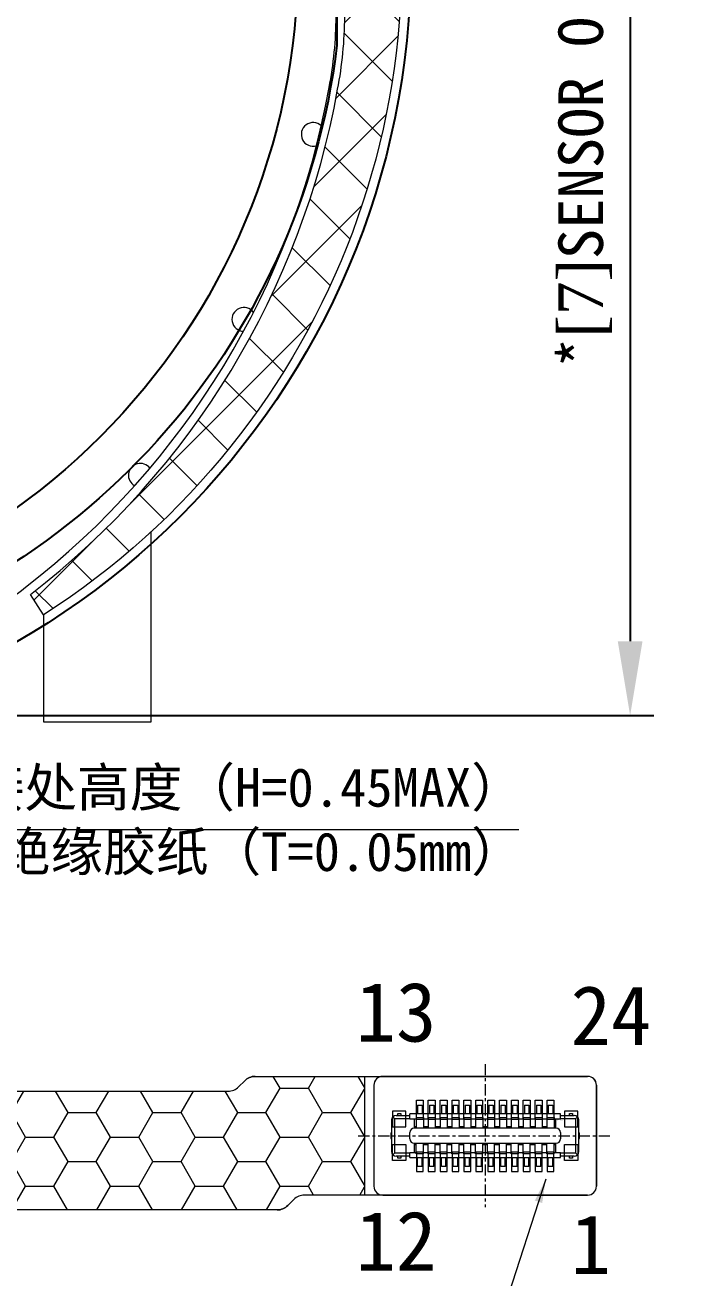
# Model space of a CAD drawing. Header units: millimetres. Extents: x 17 to 351, y 28 to 265.
# Drawn here: x 207.01 to 229.61, y 109.81 to 152.01 of the extents above; entities that cross this region are included whole.
import ezdxf

# ---------------------------------------------------------------- set-up
doc = ezdxf.new("R2010")
doc.units = ezdxf.units.MM
doc.linetypes.add('CENTER', pattern=[0.6, 0.375, -0.075, 0.075, -0.075])
doc.layers.get('Defpoints').update_dxf_attribs({"color": 5, "lineweight": 5})
for name, color, linetype, lineweight in [('BLU', 50, 'Continuous', 5), ('DIM', 3, 'Continuous', 5), ('EMI', 5, 'Continuous', 5), ('FPC', 50, 'Continuous', 5)]:
    doc.layers.add(name, color=color, linetype=linetype, lineweight=lineweight)
doc.layers.add('Lens', color=6, linetype='Continuous')
doc.layers.add('外形切割', color=200, linetype='Continuous')
doc.styles.add('RD', font='ROMAND.shx', dxfattribs={"width": 0.8})
doc.styles.get("Standard").update_dxf_attribs({"font": 'arial.ttf'})
doc.styles.add('宋体', font='SimSun.ttf')
doc.dimstyles.new('01', dxfattribs={"dimtxt": 2.5, "dimasz": 2.5, "dimexe": 0.8, "dimexo": 0.8, "dimgap": 0.5, "dimtad": 1, "dimzin": 1, "dimdsep": 46, "dimtxsty": 'Standard', "dimcen": 0, "dimclrd": 256, "dimclre": 256, "dimclrt": 256, "dimadec": 0, "dimazin": 0, "dimtfac": 1, "dimtmove": 0, "dimatfit": 3, "dimfxl": 1, "dimarcsym": 0})
doc.dimstyles.new('DIM', dxfattribs={"dimtxt": 0.8, "dimasz": 0.8, "dimexe": 0, "dimexo": 0.5, "dimgap": 0.11, "dimtad": 0, "dimzin": 1, "dimdsep": 46, "dimtxsty": 'RD', "dimcen": 0, "dimclrd": 256, "dimclre": 256, "dimclrt": 256, "dimadec": 0, "dimazin": 0, "dimtm": 1e-09, "dimtfac": 1, "dimtofl": 0, "dimtmove": 0, "dimatfit": 3, "dimfxl": 1, "dimlwe": -1, "dimarcsym": 0})

# ---------------------------------------------------------------- blocks, each defined once
blk = doc.blocks.new('R180A3D-005-BLU-V01-C')
at = {"layer": 'DIM', "color": 6}
for centre, radius, start, end in [((840.9775686973411, 248.859086038802), 12.90639597923613, 349.0810623990308, 359.7973691508031), ((826.6885028574293, 251.2801292376515), 27.39734934890986, 307.6339665079211, 349.7699942032203), ((853.1129504831722, 244.8379682271454), 0.4, 46.83701294002154, 285.7606332690912), ((850.7754793325637, 238.6089490951019), 0.4, 35.75786580755772, 268.7480633045968), ((847.290831513196, 233.357097823645), 0.4, 36.38308800033182, 241.573522507486), ((819.8180192416105, 258.359668014702), 37.21584991068109, 305.2482497413666, 309.3555346627485)]:
    blk.add_arc(centre, radius, start, end, dxfattribs=at)
blk = doc.blocks.new('*D28')
at = {"layer": 'Defpoints', "color": 0, "transparency": 16777216}
for p in [(194.9282187279902, 177.9965193903911), (196.3162126272179, 128.7517347054452), (227.3940757173769, 128.7517347054452)]:
    blk.add_point(p, dxfattribs=at)
at = {"layer": 'DIM', "lineweight": -2, "transparency": 16777216}
for p, q in [((195.7282187279902, 177.9965193903911), (228.1940757173769, 177.9965193903911)), ((227.3940757173769, 175.4965193903911), (227.3940757173769, 131.2517347054452)), ((197.1162126272179, 128.7517347054452), (228.1940757173769, 128.7517347054452))]:
    blk.add_line(p, q, dxfattribs=at)
at = {"layer": 'DIM', "transparency": 16777216}
for points in [[(226.9774090507102, 175.4965193903911), (227.8107423840435, 175.4965193903911), (227.3940757173769, 177.9965193903911)], [(226.9774090507102, 131.2517347054452), (227.8107423840435, 131.2517347054452), (227.3940757173769, 128.7517347054452)]]:
    blk.add_solid(points, dxfattribs=at)
at = {"layer": 'DIM', "transparency": 16777216, "insert": (225.8820969681774, 153.0069528594788), "char_height": 2.5, "attachment_point": 5, "rotation": 90}
blk.add_mtext('{\\fSimSun|b0|i0|c134|p2;\\H0.6x;\\C2;*\\fTimes New Roman|b0|i0|c0|p18;\\C1;[7]\\fSimSun|b0|i0|c134|p2;\\C256;SENSOR OD:49.24%%P0.15}', dxfattribs=at)
blk = doc.blocks.new('YXT-BB10-24P-02-A')
at = {"layer": 'FPC', "color": 1, "linetype": 'CENTER', "lineweight": 5}
for p, q in [((1939.944649272308, 182.7319994743146), (1939.944649272308, 177.9113069329994)), ((1935.669950420324, 180.321653203657), (1944.219348124291, 180.321653203657))]:
    blk.add_line(p, q, dxfattribs=at)
at = {"layer": 'FPC', "color": 1, "lineweight": 5}
for p, q in [((1937.629649272308, 180.871653203657), (1937.629649272308, 181.521653203657)), ((1937.629649272308, 181.521653203657), (1937.859649272308, 181.521653203657)), ((1937.859649272308, 181.521653203657), (1937.859649272308, 180.871653203657)), ((1938.029649272308, 180.871653203657), (1938.029649272308, 181.521653203657)), ((1938.029649272308, 181.521653203657), (1938.259649272308, 181.521653203657)), ((1938.259649272308, 181.521653203657), (1938.259649272308, 180.871653203657)), ((1938.429649272308, 180.871653203657), (1938.429649272308, 181.521653203657)), ((1938.429649272308, 181.521653203657), (1938.659649272308, 181.521653203657)), ((1938.659649272308, 181.521653203657), (1938.659649272308, 180.871653203657)), ((1938.829649272308, 180.871653203657), (1938.829649272308, 181.521653203657)), ((1938.829649272308, 181.521653203657), (1939.059649272308, 181.521653203657)), ((1939.059649272308, 181.521653203657), (1939.059649272308, 180.871653203657)), ((1939.229649272308, 180.871653203657), (1939.229649272308, 181.521653203657)), ((1939.229649272308, 181.521653203657), (1939.459649272308, 181.521653203657)), ((1939.459649272308, 181.521653203657), (1939.459649272308, 180.871653203657)), ((1939.629649272308, 180.871653203657), (1939.629649272308, 181.521653203657)), ((1939.629649272308, 181.521653203657), (1939.859649272308, 181.521653203657)), ((1939.859649272308, 181.521653203657), (1939.859649272308, 180.871653203657)), ((1940.029649272308, 180.871653203657), (1940.029649272308, 181.521653203657)), ((1940.029649272308, 181.521653203657), (1940.259649272308, 181.521653203657)), ((1940.259649272308, 181.521653203657), (1940.259649272308, 180.871653203657)), ((1940.429649272308, 180.871653203657), (1940.429649272308, 181.521653203657)), ((1940.429649272308, 181.521653203657), (1940.659649272308, 181.521653203657)), ((1940.659649272308, 181.521653203657), (1940.659649272308, 180.871653203657)), ((1940.829649272308, 180.871653203657), (1940.829649272308, 181.521653203657)), ((1940.829649272308, 181.521653203657), (1941.059649272308, 181.521653203657)), ((1941.059649272308, 181.521653203657), (1941.059649272308, 180.871653203657)), ((1941.229649272308, 180.871653203657), (1941.229649272308, 181.521653203657)), ((1941.229649272308, 181.521653203657), (1941.459649272308, 181.521653203657)), ((1941.459649272308, 181.521653203657), (1941.459649272308, 180.871653203657)), ((1941.629649272308, 180.871653203657), (1941.629649272308, 181.521653203657)), ((1941.629649272308, 181.521653203657), (1941.859649272308, 181.521653203657)), ((1941.859649272308, 181.521653203657), (1941.859649272308, 180.871653203657)), ((1942.029649272308, 180.871653203657), (1942.029649272308, 181.521653203657)), ((1942.029649272308, 181.521653203657), (1942.259649272308, 181.521653203657)), ((1942.259649272308, 181.521653203657), (1942.259649272308, 180.871653203657)), ((1936.824649272308, 181.151653203657), (1936.824649272308, 180.621653203657)), ((1937.274649272308, 181.151653203657), (1936.824649272308, 181.151653203657)), ((1937.274649272308, 180.621653203657), (1937.274649272308, 181.151653203657)), ((1942.614649272308, 181.151653203657), (1942.614649272308, 180.621653203657)), ((1943.064649272308, 181.151653203657), (1942.614649272308, 181.151653203657)), ((1943.064649272308, 180.621653203657), (1943.064649272308, 181.151653203657)), ((1936.824649272308, 180.621653203657), (1937.274649272308, 180.621653203657)), ((1937.859649272308, 180.871653203657), (1937.629649272308, 180.871653203657)), ((1938.259649272308, 180.871653203657), (1938.029649272308, 180.871653203657)), ((1938.659649272308, 180.871653203657), (1938.429649272308, 180.871653203657)), ((1939.059649272308, 180.871653203657), (1938.829649272308, 180.871653203657)), ((1939.459649272308, 180.871653203657), (1939.229649272308, 180.871653203657)), ((1939.859649272308, 180.871653203657), (1939.629649272308, 180.871653203657)), ((1940.259649272308, 180.871653203657), (1940.029649272308, 180.871653203657)), ((1940.659649272308, 180.871653203657), (1940.429649272308, 180.871653203657)), ((1941.059649272308, 180.871653203657), (1940.829649272308, 180.871653203657)), ((1941.459649272308, 180.871653203657), (1941.229649272308, 180.871653203657)), ((1941.859649272308, 180.871653203657), (1941.629649272308, 180.871653203657)), ((1942.259649272308, 180.871653203657), (1942.029649272308, 180.871653203657)), ((1942.614649272308, 180.621653203657), (1943.064649272308, 180.621653203657)), ((1936.824649272308, 179.491653203657), (1936.824649272308, 180.021653203657)), ((1936.824649272308, 180.021653203657), (1937.274649272308, 180.021653203657)), ((1937.274649272308, 180.021653203657), (1937.274649272308, 179.491653203657)), ((1942.614649272308, 179.491653203657), (1942.614649272308, 180.021653203657)), ((1942.614649272308, 180.021653203657), (1943.064649272308, 180.021653203657)), ((1943.064649272308, 180.021653203657), (1943.064649272308, 179.491653203657)), ((1937.274649272308, 179.491653203657), (1936.824649272308, 179.491653203657)), ((1937.859649272308, 179.771653203657), (1937.629649272308, 179.771653203657)), ((1937.629649272308, 179.771653203657), (1937.629649272308, 179.121653203657)), ((1937.859649272308, 179.121653203657), (1937.859649272308, 179.771653203657)), ((1938.259649272308, 179.771653203657), (1938.029649272308, 179.771653203657)), ((1938.029649272308, 179.771653203657), (1938.029649272308, 179.121653203657)), ((1938.259649272308, 179.121653203657), (1938.259649272308, 179.771653203657)), ((1938.659649272308, 179.771653203657), (1938.429649272308, 179.771653203657)), ((1938.429649272308, 179.771653203657), (1938.429649272308, 179.121653203657)), ((1938.659649272308, 179.121653203657), (1938.659649272308, 179.771653203657)), ((1939.059649272308, 179.771653203657), (1938.829649272308, 179.771653203657)), ((1938.829649272308, 179.771653203657), (1938.829649272308, 179.121653203657)), ((1939.059649272308, 179.121653203657), (1939.059649272308, 179.771653203657)), ((1939.459649272308, 179.771653203657), (1939.229649272308, 179.771653203657)), ((1939.229649272308, 179.771653203657), (1939.229649272308, 179.121653203657)), ((1939.459649272308, 179.121653203657), (1939.459649272308, 179.771653203657)), ((1939.859649272308, 179.771653203657), (1939.629649272308, 179.771653203657)), ((1939.629649272308, 179.771653203657), (1939.629649272308, 179.121653203657)), ((1939.859649272308, 179.121653203657), (1939.859649272308, 179.771653203657)), ((1940.259649272308, 179.771653203657), (1940.029649272308, 179.771653203657)), ((1940.029649272308, 179.771653203657), (1940.029649272308, 179.121653203657)), ((1940.259649272308, 179.121653203657), (1940.259649272308, 179.771653203657)), ((1940.659649272308, 179.771653203657), (1940.429649272308, 179.771653203657)), ((1940.429649272308, 179.771653203657), (1940.429649272308, 179.121653203657)), ((1940.659649272308, 179.121653203657), (1940.659649272308, 179.771653203657)), ((1941.059649272308, 179.771653203657), (1940.829649272308, 179.771653203657)), ((1940.829649272308, 179.771653203657), (1940.829649272308, 179.121653203657)), ((1941.059649272308, 179.121653203657), (1941.059649272308, 179.771653203657)), ((1941.459649272308, 179.771653203657), (1941.229649272308, 179.771653203657)), ((1941.229649272308, 179.771653203657), (1941.229649272308, 179.121653203657)), ((1941.459649272308, 179.121653203657), (1941.459649272308, 179.771653203657)), ((1941.859649272308, 179.771653203657), (1941.629649272308, 179.771653203657)), ((1941.629649272308, 179.771653203657), (1941.629649272308, 179.121653203657)), ((1941.859649272308, 179.121653203657), (1941.859649272308, 179.771653203657)), ((1942.259649272308, 179.771653203657), (1942.029649272308, 179.771653203657)), ((1942.029649272308, 179.771653203657), (1942.029649272308, 179.121653203657)), ((1942.259649272308, 179.121653203657), (1942.259649272308, 179.771653203657)), ((1943.064649272308, 179.491653203657), (1942.614649272308, 179.491653203657)), ((1937.629649272308, 179.121653203657), (1937.859649272308, 179.121653203657)), ((1938.029649272308, 179.121653203657), (1938.259649272308, 179.121653203657)), ((1938.429649272308, 179.121653203657), (1938.659649272308, 179.121653203657)), ((1938.829649272308, 179.121653203657), (1939.059649272308, 179.121653203657)), ((1939.229649272308, 179.121653203657), (1939.459649272308, 179.121653203657)), ((1939.629649272308, 179.121653203657), (1939.859649272308, 179.121653203657)), ((1940.029649272308, 179.121653203657), (1940.259649272308, 179.121653203657)), ((1940.429649272308, 179.121653203657), (1940.659649272308, 179.121653203657)), ((1940.829649272308, 179.121653203657), (1941.059649272308, 179.121653203657)), ((1941.229649272308, 179.121653203657), (1941.459649272308, 179.121653203657)), ((1941.629649272308, 179.121653203657), (1941.859649272308, 179.121653203657)), ((1942.029649272308, 179.121653203657), (1942.259649272308, 179.121653203657))]:
    blk.add_line(p, q, dxfattribs=at)
at = {"layer": 'FPC', "lineweight": 5}
for p, q in [((1936.999649269282, 181.0066532043607), (1936.999649269282, 181.0716532044274)), ((1936.999649269282, 181.0716532044274), (1937.099649269385, 181.0716532044274)), ((1937.099649269385, 181.0716532044274), (1937.099649269385, 181.0066532043607)), ((1937.409649269703, 180.8866532042374), (1937.409649269703, 181.056653204412)), ((1942.479649274912, 181.056653204412), (1937.409649269703, 181.056653204412)), ((1937.66964926997, 181.3566532047202), (1937.66964926997, 181.056653204412)), ((1937.66964926997, 181.3566532047202), (1937.819649270124, 181.3566532047202)), ((1937.819649270124, 181.3566532047202), (1937.819649270124, 181.056653204412)), ((1938.069649270382, 181.3566532047202), (1938.069649270382, 181.056653204412)), ((1938.069649270382, 181.3566532047202), (1938.219649270535, 181.3566532047202)), ((1938.219649270535, 181.3566532047202), (1938.219649270535, 181.056653204412)), ((1938.469649270792, 181.3566532047202), (1938.469649270792, 181.056653204412)), ((1938.469649270792, 181.3566532047202), (1938.619649270946, 181.3566532047202)), ((1938.619649270946, 181.3566532047202), (1938.619649270946, 181.056653204412)), ((1938.869649271204, 181.3566532047202), (1938.869649271204, 181.056653204412)), ((1938.869649271204, 181.3566532047202), (1939.019649271357, 181.3566532047202)), ((1939.019649271357, 181.3566532047202), (1939.019649271357, 181.056653204412)), ((1939.269649271614, 181.3566532047202), (1939.269649271614, 181.056653204412)), ((1939.269649271614, 181.3566532047202), (1939.419649271769, 181.3566532047202)), ((1939.419649271769, 181.3566532047202), (1939.419649271769, 181.056653204412)), ((1939.669649272025, 181.3566532047202), (1939.669649272025, 181.056653204412)), ((1939.669649272025, 181.3566532047202), (1939.81964927218, 181.3566532047202)), ((1939.81964927218, 181.3566532047202), (1939.81964927218, 181.056653204412)), ((1940.069649272436, 181.3566532047202), (1940.069649272436, 181.056653204412)), ((1940.069649272436, 181.3566532047202), (1940.21964927259, 181.3566532047202)), ((1940.21964927259, 181.3566532047202), (1940.21964927259, 181.056653204412)), ((1940.469649272847, 181.3566532047202), (1940.469649272847, 181.056653204412)), ((1940.469649272847, 181.3566532047202), (1940.619649273001, 181.3566532047202)), ((1940.619649273001, 181.3566532047202), (1940.619649273001, 181.056653204412)), ((1940.869649273258, 181.3566532047202), (1940.869649273258, 181.056653204412)), ((1940.869649273258, 181.3566532047202), (1941.019649273412, 181.3566532047202)), ((1941.019649273412, 181.3566532047202), (1941.019649273412, 181.056653204412)), ((1941.269649273669, 181.3566532047202), (1941.269649273669, 181.056653204412)), ((1941.269649273669, 181.3566532047202), (1941.419649273823, 181.3566532047202)), ((1941.419649273823, 181.3566532047202), (1941.419649273823, 181.056653204412)), ((1941.66964927408, 181.3566532047202), (1941.819649274234, 181.3566532047202)), ((1941.66964927408, 181.3566532047202), (1941.66964927408, 181.056653204412)), ((1941.819649274234, 181.3566532047202), (1941.819649274234, 181.056653204412)), ((1942.069649274491, 181.3566532047202), (1942.219649274645, 181.3566532047202)), ((1942.069649274491, 181.3566532047202), (1942.069649274491, 181.056653204412)), ((1942.219649274645, 181.3566532047202), (1942.219649274645, 181.056653204412)), ((1942.479649274912, 180.8866532042374), (1942.479649274912, 181.056653204412)), ((1942.78964927523, 181.0716532044274), (1942.889649275333, 181.0716532044274)), ((1942.78964927523, 181.0066532043607), (1942.78964927523, 181.0716532044274)), ((1942.889649275333, 181.0716532044274), (1942.889649275333, 181.0066532043607)), ((1936.794649269072, 180.8566532042066), (1936.794649269072, 179.7866532031074)), ((1936.838583251937, 180.9627192214955), (1936.894649269175, 180.906653204258)), ((1936.894649269175, 180.906653204258), (1936.894649269175, 179.7366532030561)), ((1936.894649269175, 180.906653204258), (1937.409649269703, 180.906653204258)), ((1936.944649269226, 181.0066532043607), (1937.409649269703, 181.0066532043607)), ((1937.409649269703, 180.8866532042374), (1937.624649269924, 180.8866532042374)), ((1937.559649269858, 180.5766532039189), (1937.559649269858, 180.8866532042374)), ((1937.624649269924, 180.6266532039703), (1937.559649269858, 180.6266532039703)), ((1937.624649269924, 180.9366532042887), (1937.624649269924, 180.5766532039189)), ((1937.624649269924, 180.9366532042887), (1937.864649270171, 180.9366532042887)), ((1937.864649270171, 180.9366532042887), (1937.864649270171, 180.5766532039189)), ((1937.864649270171, 180.8866532042374), (1938.024649270335, 180.8866532042374)), ((1938.024649270335, 180.6266532039703), (1937.864649270171, 180.6266532039703)), ((1938.024649270335, 180.9366532042887), (1938.024649270335, 180.5766532039189)), ((1938.024649270335, 180.9366532042887), (1938.264649270581, 180.9366532042887)), ((1938.264649270581, 180.9366532042887), (1938.264649270581, 180.5766532039189)), ((1938.264649270581, 180.8866532042374), (1938.424649270746, 180.8866532042374)), ((1938.424649270746, 180.6266532039703), (1938.264649270581, 180.6266532039703)), ((1938.424649270746, 180.9366532042887), (1938.424649270746, 180.5766532039189)), ((1938.424649270746, 180.9366532042887), (1938.664649270993, 180.9366532042887)), ((1938.664649270993, 180.9366532042887), (1938.664649270993, 180.5766532039189)), ((1938.664649270993, 180.8866532042374), (1938.824649271157, 180.8866532042374)), ((1938.824649271157, 180.6266532039703), (1938.664649270993, 180.6266532039703)), ((1938.824649271157, 180.9366532042887), (1938.824649271157, 180.5766532039189)), ((1938.824649271157, 180.9366532042887), (1939.064649271403, 180.9366532042887)), ((1939.064649271403, 180.9366532042887), (1939.064649271403, 180.5766532039189)), ((1939.064649271403, 180.8866532042374), (1939.224649271568, 180.8866532042374)), ((1939.224649271568, 180.6266532039703), (1939.064649271403, 180.6266532039703)), ((1939.224649271568, 180.9366532042887), (1939.224649271568, 180.5766532039189)), ((1939.224649271568, 180.9366532042887), (1939.464649271815, 180.9366532042887)), ((1939.464649271815, 180.9366532042887), (1939.464649271815, 180.5766532039189)), ((1939.464649271815, 180.8866532042374), (1939.624649271979, 180.8866532042374)), ((1939.624649271979, 180.6266532039703), (1939.464649271815, 180.6266532039703)), ((1939.624649271979, 180.9366532042887), (1939.624649271979, 180.5766532039189)), ((1939.624649271979, 180.9366532042887), (1939.864649272226, 180.9366532042887)), ((1939.864649272226, 180.9366532042887), (1939.864649272226, 180.5766532039189)), ((1939.864649272226, 180.8866532042374), (1940.02464927239, 180.8866532042374)), ((1940.02464927239, 180.6266532039703), (1939.864649272226, 180.6266532039703)), ((1940.02464927239, 180.9366532042887), (1940.02464927239, 180.5766532039189)), ((1940.02464927239, 180.9366532042887), (1940.264649272637, 180.9366532042887)), ((1940.264649272637, 180.9366532042887), (1940.264649272637, 180.5766532039189)), ((1940.264649272637, 180.8866532042374), (1940.424649272801, 180.8866532042374)), ((1940.424649272801, 180.6266532039703), (1940.264649272637, 180.6266532039703)), ((1940.424649272801, 180.9366532042887), (1940.424649272801, 180.5766532039189)), ((1940.424649272801, 180.9366532042887), (1940.664649273048, 180.9366532042887)), ((1940.664649273048, 180.9366532042887), (1940.664649273048, 180.5766532039189)), ((1940.664649273048, 180.8866532042374), (1940.824649273212, 180.8866532042374)), ((1940.824649273212, 180.6266532039703), (1940.664649273048, 180.6266532039703)), ((1940.824649273212, 180.9366532042887), (1940.824649273212, 180.5766532039189)), ((1940.824649273212, 180.9366532042887), (1941.064649273458, 180.9366532042887)), ((1941.064649273458, 180.9366532042887), (1941.064649273458, 180.5766532039189)), ((1941.064649273458, 180.8866532042374), (1941.224649273623, 180.8866532042374)), ((1941.224649273623, 180.6266532039703), (1941.064649273458, 180.6266532039703)), ((1941.224649273623, 180.9366532042887), (1941.464649273869, 180.9366532042887)), ((1941.224649273623, 180.9366532042887), (1941.224649273623, 180.5766532039189)), ((1941.464649273869, 180.9366532042887), (1941.464649273869, 180.5766532039189)), ((1941.464649273869, 180.8866532042374), (1941.624649274033, 180.8866532042374)), ((1941.624649274033, 180.6266532039703), (1941.464649273869, 180.6266532039703)), ((1941.624649274033, 180.9366532042887), (1941.86464927428, 180.9366532042887)), ((1941.624649274033, 180.9366532042887), (1941.624649274033, 180.5766532039189)), ((1941.86464927428, 180.9366532042887), (1941.86464927428, 180.5766532039189)), ((1941.86464927428, 180.8866532042374), (1942.024649274444, 180.8866532042374)), ((1942.024649274444, 180.6266532039703), (1941.86464927428, 180.6266532039703)), ((1942.024649274444, 180.9366532042887), (1942.264649274691, 180.9366532042887)), ((1942.024649274444, 180.9366532042887), (1942.024649274444, 180.5766532039189)), ((1942.264649274691, 180.9366532042887), (1942.264649274691, 180.5766532039189)), ((1942.264649274691, 180.8866532042374), (1942.479649274912, 180.8866532042374)), ((1942.329649274758, 180.6266532039703), (1942.264649274691, 180.6266532039703)), ((1942.329649274758, 180.5766532039189), (1942.329649274758, 180.8866532042374)), ((1942.479649274912, 181.0066532043607), (1942.94464927539, 181.0066532043607)), ((1942.479649274912, 180.906653204258), (1942.994649275441, 180.906653204258)), ((1942.994649275441, 180.906653204258), (1943.050715292674, 180.9627192214955)), ((1942.994649275441, 179.7366532030561), (1942.994649275441, 180.906653204258)), ((1943.094649275544, 179.7866532031074), (1943.094649275544, 180.8566532042066)), ((1937.409649269703, 180.2166532035491), (1937.409649269703, 180.4266532037648)), ((1942.329649274758, 180.5766532039189), (1937.559649269858, 180.5766532039189)), ((1942.479649274912, 180.4266532037648), (1942.479649274912, 180.2166532035491)), ((1937.559649269858, 179.7566532030766), (1937.559649269858, 180.066653203395)), ((1937.559649269858, 180.066653203395), (1942.264649274691, 180.066653203395)), ((1937.624649269924, 180.0166532033437), (1937.559649269858, 180.0166532033437)), ((1937.624649269924, 179.7066532030252), (1937.624649269924, 180.066653203395)), ((1937.864649270171, 179.7066532030252), (1937.864649270171, 180.066653203395)), ((1938.024649270335, 180.0166532033437), (1937.864649270171, 180.0166532033437)), ((1938.024649270335, 179.7066532030252), (1938.024649270335, 180.066653203395)), ((1938.264649270581, 179.7066532030252), (1938.264649270581, 180.066653203395)), ((1938.424649270746, 180.0166532033437), (1938.264649270581, 180.0166532033437)), ((1938.424649270746, 179.7066532030252), (1938.424649270746, 180.066653203395)), ((1938.664649270993, 179.7066532030252), (1938.664649270993, 180.066653203395)), ((1938.824649271157, 180.0166532033437), (1938.664649270993, 180.0166532033437)), ((1938.824649271157, 179.7066532030252), (1938.824649271157, 180.066653203395)), ((1939.064649271403, 179.7066532030252), (1939.064649271403, 180.066653203395)), ((1939.224649271568, 180.0166532033437), (1939.064649271403, 180.0166532033437)), ((1939.224649271568, 179.7066532030252), (1939.224649271568, 180.066653203395)), ((1939.464649271815, 179.7066532030252), (1939.464649271815, 180.066653203395)), ((1939.624649271979, 180.0166532033437), (1939.464649271815, 180.0166532033437)), ((1939.624649271979, 179.7066532030252), (1939.624649271979, 180.066653203395)), ((1939.864649272226, 179.7066532030252), (1939.864649272226, 180.066653203395)), ((1940.02464927239, 180.0166532033437), (1939.864649272226, 180.0166532033437)), ((1940.02464927239, 179.7066532030252), (1940.02464927239, 180.066653203395)), ((1940.264649272637, 179.7066532030252), (1940.264649272637, 180.066653203395)), ((1940.424649272801, 180.0166532033437), (1940.264649272637, 180.0166532033437)), ((1940.424649272801, 179.7066532030252), (1940.424649272801, 180.066653203395)), ((1940.664649273048, 179.7066532030252), (1940.664649273048, 180.066653203395)), ((1940.824649273212, 180.0166532033437), (1940.664649273048, 180.0166532033437)), ((1940.824649273212, 179.7066532030252), (1940.824649273212, 180.066653203395)), ((1941.064649273458, 179.7066532030252), (1941.064649273458, 180.066653203395)), ((1941.224649273623, 180.0166532033437), (1941.064649273458, 180.0166532033437)), ((1941.224649273623, 179.7066532030252), (1941.224649273623, 180.066653203395)), ((1941.464649273869, 179.7066532030252), (1941.464649273869, 180.066653203395)), ((1941.624649274033, 180.0166532033437), (1941.464649273869, 180.0166532033437)), ((1941.624649274033, 179.7066532030252), (1941.624649274033, 180.066653203395)), ((1941.86464927428, 179.7066532030252), (1941.86464927428, 180.066653203395)), ((1942.024649274444, 180.0166532033437), (1941.86464927428, 180.0166532033437)), ((1942.024649274444, 179.7066532030252), (1942.024649274444, 180.066653203395)), ((1942.264649274691, 180.066653203395), (1942.329649274758, 180.066653203395)), ((1942.264649274691, 179.7066532030252), (1942.264649274691, 180.066653203395)), ((1942.329649274758, 180.0166532033437), (1942.264649274691, 180.0166532033437)), ((1942.329649274758, 179.7566532030766), (1942.329649274758, 180.066653203395)), ((1936.894649269175, 179.7366532030561), (1936.838583251937, 179.6805871858235)), ((1937.409649269703, 179.7366532030561), (1936.894649269175, 179.7366532030561)), ((1937.409649269703, 179.6366532029533), (1936.944649269226, 179.6366532029533)), ((1936.999649269282, 179.5716532028866), (1936.999649269282, 179.6366532029533)), ((1937.099649269385, 179.5716532028866), (1936.999649269282, 179.5716532028866)), ((1937.099649269385, 179.6366532029533), (1937.099649269385, 179.5716532028866)), ((1937.409649269703, 179.586653202902), (1937.409649269703, 179.7566532030766)), ((1937.409649269703, 179.7566532030766), (1937.624649269924, 179.7566532030766)), ((1937.409649269703, 179.586653202902), (1942.479649274912, 179.586653202902)), ((1937.864649270171, 179.7066532030252), (1937.624649269924, 179.7066532030252)), ((1937.66964926997, 179.2866532025938), (1937.66964926997, 179.586653202902)), ((1937.819649270124, 179.2866532025938), (1937.819649270124, 179.586653202902)), ((1937.864649270171, 179.7566532030766), (1938.024649270335, 179.7566532030766)), ((1938.264649270581, 179.7066532030252), (1938.024649270335, 179.7066532030252)), ((1938.069649270382, 179.2866532025938), (1938.069649270382, 179.586653202902)), ((1938.219649270535, 179.2866532025938), (1938.219649270535, 179.586653202902)), ((1938.264649270581, 179.7566532030766), (1938.424649270746, 179.7566532030766)), ((1938.664649270993, 179.7066532030252), (1938.424649270746, 179.7066532030252)), ((1938.469649270792, 179.2866532025938), (1938.469649270792, 179.586653202902)), ((1938.619649270946, 179.2866532025938), (1938.619649270946, 179.586653202902)), ((1938.664649270993, 179.7566532030766), (1938.824649271157, 179.7566532030766)), ((1939.064649271403, 179.7066532030252), (1938.824649271157, 179.7066532030252)), ((1938.869649271204, 179.2866532025938), (1938.869649271204, 179.586653202902)), ((1939.019649271357, 179.2866532025938), (1939.019649271357, 179.586653202902)), ((1939.064649271403, 179.7566532030766), (1939.224649271568, 179.7566532030766)), ((1939.464649271815, 179.7066532030252), (1939.224649271568, 179.7066532030252)), ((1939.269649271614, 179.2866532025938), (1939.269649271614, 179.586653202902)), ((1939.419649271769, 179.2866532025938), (1939.419649271769, 179.586653202902)), ((1939.464649271815, 179.7566532030766), (1939.624649271979, 179.7566532030766)), ((1939.864649272226, 179.7066532030252), (1939.624649271979, 179.7066532030252)), ((1939.669649272025, 179.2866532025938), (1939.669649272025, 179.586653202902)), ((1939.81964927218, 179.2866532025938), (1939.81964927218, 179.586653202902)), ((1939.864649272226, 179.7566532030766), (1940.02464927239, 179.7566532030766)), ((1940.264649272637, 179.7066532030252), (1940.02464927239, 179.7066532030252)), ((1940.069649272436, 179.2866532025938), (1940.069649272436, 179.586653202902)), ((1940.21964927259, 179.2866532025938), (1940.21964927259, 179.586653202902)), ((1940.264649272637, 179.7566532030766), (1940.424649272801, 179.7566532030766)), ((1940.664649273048, 179.7066532030252), (1940.424649272801, 179.7066532030252)), ((1940.469649272847, 179.2866532025938), (1940.469649272847, 179.586653202902)), ((1940.619649273001, 179.2866532025938), (1940.619649273001, 179.586653202902)), ((1940.664649273048, 179.7566532030766), (1940.824649273212, 179.7566532030766)), ((1941.064649273458, 179.7066532030252), (1940.824649273212, 179.7066532030252)), ((1940.869649273258, 179.2866532025938), (1940.869649273258, 179.586653202902)), ((1941.019649273412, 179.2866532025938), (1941.019649273412, 179.586653202902)), ((1941.064649273458, 179.7566532030766), (1941.224649273623, 179.7566532030766)), ((1941.464649273869, 179.7066532030252), (1941.224649273623, 179.7066532030252)), ((1941.269649273669, 179.2866532025938), (1941.269649273669, 179.586653202902)), ((1941.419649273823, 179.2866532025938), (1941.419649273823, 179.586653202902)), ((1941.464649273869, 179.7566532030766), (1941.624649274033, 179.7566532030766)), ((1941.86464927428, 179.7066532030252), (1941.624649274033, 179.7066532030252)), ((1941.66964927408, 179.2866532025938), (1941.66964927408, 179.586653202902)), ((1941.819649274234, 179.2866532025938), (1941.819649274234, 179.586653202902)), ((1941.86464927428, 179.7566532030766), (1942.024649274444, 179.7566532030766)), ((1942.264649274691, 179.7066532030252), (1942.024649274444, 179.7066532030252)), ((1942.069649274491, 179.2866532025938), (1942.069649274491, 179.586653202902)), ((1942.219649274645, 179.2866532025938), (1942.219649274645, 179.586653202902)), ((1942.264649274691, 179.7566532030766), (1942.479649274912, 179.7566532030766)), ((1942.479649274912, 179.586653202902), (1942.479649274912, 179.7566532030766)), ((1942.994649275441, 179.7366532030561), (1942.479649274912, 179.7366532030561)), ((1942.94464927539, 179.6366532029533), (1942.479649274912, 179.6366532029533)), ((1942.78964927523, 179.5716532028866), (1942.78964927523, 179.6366532029533)), ((1942.889649275333, 179.5716532028866), (1942.78964927523, 179.5716532028866)), ((1942.889649275333, 179.6366532029533), (1942.889649275333, 179.5716532028866)), ((1942.994649275441, 179.7366532030561), (1943.050715292674, 179.6805871858235)), ((1937.819649270124, 179.2866532025938), (1937.66964926997, 179.2866532025938)), ((1938.219649270535, 179.2866532025938), (1938.069649270382, 179.2866532025938)), ((1938.619649270946, 179.2866532025938), (1938.469649270792, 179.2866532025938)), ((1939.019649271357, 179.2866532025938), (1938.869649271204, 179.2866532025938)), ((1939.419649271769, 179.2866532025938), (1939.269649271614, 179.2866532025938)), ((1939.81964927218, 179.2866532025938), (1939.669649272025, 179.2866532025938)), ((1940.21964927259, 179.2866532025938), (1940.069649272436, 179.2866532025938)), ((1940.619649273001, 179.2866532025938), (1940.469649272847, 179.2866532025938)), ((1941.019649273412, 179.2866532025938), (1940.869649273258, 179.2866532025938)), ((1941.419649273823, 179.2866532025938), (1941.269649273669, 179.2866532025938)), ((1941.819649274234, 179.2866532025938), (1941.66964927408, 179.2866532025938)), ((1942.219649274645, 179.2866532025938), (1942.069649274491, 179.2866532025938))]:
    blk.add_line(p, q, dxfattribs=at)
for centre, radius, start, end in [((1936.944649269226, 180.8566532042066), 0.1500000001540913, 90, 180), ((1942.94464927539, 180.8566532042066), 0.1500000001540913, 0, 90), ((1937.064649269349, 180.321653203657), 0.3000000003081826, 154.158067236808, 205.8419327631917), ((1937.559649269858, 180.4266532037648), 0.1500000001540913, 90, 180), ((1937.559649269858, 180.2166532035491), 0.1500000001540913, 180, 270), ((1942.329649274758, 180.4266532037648), 0.1500000001540913, 0, 90), ((1942.329649274758, 180.2166532035491), 0.1500000001540913, 270, 0), ((1942.824649275266, 180.321653203657), 0.3000000003081826, 334.1580672368059, 25.84193276320695), ((1936.944649269226, 179.7866532031074), 0.1500000001540913, 180, 270), ((1942.94464927539, 179.7866532031074), 0.1500000001540913, 270, 0)]:
    blk.add_arc(centre, radius, start, end, dxfattribs=at)
at = {"layer": 'FPC', "lineweight": 5, "insert": (1942.347459048424, 180.8623136264691), "char_height": 0.02, "width": 0.2360922324555759, "attachment_point": 1, "style": 'RD'}
blk.add_mtext('{\\fSTXinwei|b0|i0|c134|p2;\\C1;REX YXT-BB10-24P-02}', dxfattribs=at)

msp = doc.modelspace()

# ---------------------------------------------------------------- hatches: boundary and pattern name
at = {"lineweight": 5}
h = msp.add_hatch(dxfattribs=at)
h.set_pattern_fill('ANSI37', color=3, scale=0.5, style=0)
h.set_pattern_definition([(45, (-1703.057040725179, -84.95144956261865), (-1.122532015133644, 1.122532015133644), []), (135, (-1703.057040725179, -84.95144956261865), (-1.122532015133644, -1.122532015133644), [])])
edge = h.paths.add_edge_path()
edge.add_line((179.7964947040571, 132.8313229360416), (179.3567651110368, 132.1454354416328))
edge.add_arc((193.4973420088315, 154.201819664745), 26.20000000000002, -57.335646197244216, 237.3356461972454, ccw=False)
edge.add_line((207.6379189066267, 132.1454354416331), (207.1981893136069, 132.8313229360416))
edge.add_arc((190.2857793299065, 154.7656236884884), 27.6973493489099, 307.6339665079205, 349.7662743925746)
edge.add_arc((204.5748451698314, 152.3445804897281), 13.20639597922275, 349.0889092354851, 359.7964316186287)
edge.add_line((217.781157794517, 152.2976590756211), (217.7884622233616, 153.7676495100154))
edge.add_arc((193.4973420088318, 154.2018196647472), 24.29500000000004, 358.9760262713767, 541.0239737287048)
edge.add_line((169.2062217943023, 153.7676495099808), (169.2135262231466, 152.2976590756338))
edge.add_arc((182.4198388478399, 152.3445804896344), 13.2063959792301, 180.2035683809093, 190.9110907661397)
edge.add_arc((196.708904687755, 154.7656236885067), 27.6973493489231, 190.233725608432, 232.3566996365729)
edge.add_arc((203.5793883042356, 161.8451624649169), 37.51584991059522, 230.6513442739066, 230.6582562913368)
at = {"layer": 'EMI', "lineweight": 5}
h = msp.add_hatch(dxfattribs=at)
h.set_pattern_fill('HONEY', color=256, scale=0.3)
h.set_pattern_definition([(0, (-1233.148231393543, -88.37437100915031), (1.42875, 0.8248889999999999), [0.9524999999999999, -1.905]), (120, (-1233.148231393543, -88.37437100915031), (-1.428749829302342, 0.8248892956570172), [0.9524999999999995, -1.904999999999999]), (59.99999999999999, (-1233.148231393543, -88.37437100915031), (1.706976584081587e-07, 1.649778295657017), [-1.905, 0.9524999999999999])])
edge = h.paths.add_edge_path()
edge.add_line((189.5055858078392, 126.1397342898966), (195.7851811749606, 126.1397342898967))
edge.add_line((195.7851811749606, 126.1397342898967), (195.7851811749606, 120.0622823937556))
edge.add_line((195.7851811749606, 120.0622823937556), (197.5055858078392, 120.0622823937556))
edge.add_line((197.5055858078392, 120.0622823937556), (197.5055858078392, 117.0969383786463))
edge.add_arc((198.505585807839, 117.0969383786464), 0.9999999999997726, 180.0000000000041, 270.000000000013)
edge.add_line((198.5055858078392, 116.0969383786466), (213.8502305152933, 116.0969383786466))
edge.add_arc((213.8502305152933, 116.5969383786467), 0.5000000000000853, 270, 315)
edge.add_line((214.2037839058867, 116.2433849880534), (214.4108906870736, 116.45049176924))
edge.add_arc((214.7644440776669, 116.0969383786467), 0.5000000000000643, 90, 135.0000000000023, ccw=False)
edge.add_line((214.7644440776669, 116.5969383786468), (218.4458775626345, 116.5969383786469))
edge.add_line((218.4458775626345, 116.5969383786469), (218.4458775626345, 112.5969383786469))
edge.add_line((218.4458775626345, 112.5969383786469), (216.4212983271595, 112.5969383786469))
edge.add_arc((216.4212983271595, 112.0969383786468), 0.5000000000000995, 89.99999999999675, 134.9999999999943)
edge.add_line((216.0677449365662, 112.4504917692402), (215.8606381553793, 112.2433849880532))
edge.add_arc((215.507084764786, 112.5969383786466), 0.5000000000000945, 269.99999999999676, 314.99999999999426, ccw=False)
edge.add_line((215.507084764786, 112.0969383786465), (190.0055858078388, 112.096938378646))
edge.add_arc((190.0055858078388, 112.596938378646), 0.4999999999999858, 179.9999999999984, 270, ccw=False)
edge.add_line((189.5055858078388, 112.596938378646), (189.5055858078392, 126.1397342898966))

# ---------------------------------------------------------------- linework, layer by layer
at = {"color": 251, "true_color": 0x636466}
msp.add_circle((193.505585807839, 154.2017347054449), 26.5, dxfattribs=at)
at = {"layer": 'DIM', "color": 3}
msp.add_lwpolyline([(179.7964947040571, 132.8313229360416), (179.3567651110368, 132.1454354416328, -3.412617785815866), (207.6379189066267, 132.1454354416331), (207.1981893136069, 132.8313229360416, 0.1859362415990214), (217.5424971246864, 149.8448009918972, 0.04675440343969118), (217.781157794517, 152.2976590756211), (217.7884622233616, 153.7676495100154, 1.018033336311823), (169.2062217943023, 153.7676495099808), (169.2135262231466, 152.2976590756338, 0.04675440344881664), (169.4521868930485, 149.8448009914343, 0.1858941072732792), (179.7929216880818, 132.8340783687838, 3.015936553724547e-05), (179.7964216847188, 132.8312090409305)], format="xyb", dxfattribs=at)
at = {"layer": 'DIM', "color": 1}
msp.add_lwpolyline([(207.637918906627, 132.1454354416329), (207.637918906627, 128.5337284712936), (211.2627441533148, 128.5337284712936), (211.2627441533148, 134.9448602306913)], dxfattribs=at)
at = {"layer": 'EMI', "lineweight": 5}
msp.add_lwpolyline([(189.5055858078392, 126.1397342898966), (195.7851811749606, 126.1397342898967), (195.7851811749606, 120.0622823937556), (197.5055858078392, 120.0622823937556), (197.5055858078392, 117.0969383786463, 0.4142135623731367), (198.5055858078392, 116.0969383786466), (213.8502305152933, 116.0969383786466, 0.198912367379658), (214.2037839058867, 116.2433849880534), (214.4108906870736, 116.45049176924, -0.1989123673796684), (214.7644440776669, 116.5969383786468), (218.4458775626345, 116.5969383786469), (218.4458775626345, 112.5969383786469), (216.4212983271595, 112.5969383786469, 0.1989123673796476), (216.0677449365662, 112.4504917692402), (215.8606381553793, 112.2433849880532, -0.1989123673796476), (215.507084764786, 112.0969383786465), (190.0055858078388, 112.096938378646, -0.414213562373108), (189.5055858078388, 112.596938378646), (189.5055858078392, 126.1397342898966, -0.6681786379205288)], format="xyb", close=True, dxfattribs=at)
at = {"layer": 'FPC'}
for p, q in [((214.7644440776669, 116.5969383786468), (225.9608332664595, 116.5969383786473)), ((198.5055858078392, 116.0969383786466), (213.8502305152933, 116.0969383786466)), ((214.2037839058867, 116.2433849880534), (214.4108906870736, 116.45049176924)), ((226.2608332664595, 116.296938378647), (226.2608332664597, 112.8969383786469)), ((216.0677449365662, 112.4504917692402), (215.8606381553793, 112.2433849880532)), ((225.9608332664595, 112.5969383786472), (216.4212983271595, 112.5969383786469)), ((215.507084764786, 112.0969383786465), (190.0055858078388, 112.096938378646))]:
    msp.add_line(p, q, dxfattribs=at)
at = {"layer": 'FPC', "color": 4, "lineweight": 5}
msp.add_lwpolyline([(219.0608332664592, 112.596938378647), (225.9608332664591, 112.5969383786472, 0.4142135623726788), (226.2608332664593, 112.8969383786469), (226.260833266459, 116.296938378647, 0.4142135623732338), (225.9608332664591, 116.5969383786472), (219.0608332664592, 116.596938378647, 0.4142135623727343), (218.7608332664593, 116.296938378647), (218.7608332664593, 112.8969383786469, 0.4142135623730118)], format="xyb", close=True, dxfattribs=at)
at = {"layer": 'FPC'}
for centre, radius, start, end in [((214.7644440776669, 116.0969383786467), 0.5000000000000643, 90, 135.0000000000052), ((225.9608332664591, 116.296938378647), 0.300000000000324, 1.058488597991058e-11, 89.99999999990881), ((213.8502305152933, 116.5969383786467), 0.5000000000000853, 270, 314.9999999999957), ((225.9608332664595, 112.8969383786474), 0.3000000000001819, 270, 359.9999999999129), ((216.4212983271595, 112.0969383786468), 0.5000000000000853, 90, 134.9999999999955), ((215.507084764786, 112.5969383786466), 0.5000000000001045, 270, 314.9999999999955)]:
    msp.add_arc(centre, radius, start, end, dxfattribs=at)
at = {"layer": 'Lens'}
msp.add_circle((193.505585807839, 154.2017347054452), 22.69999999999991, dxfattribs=at)
at = {"layer": '外形切割'}
msp.add_lwpolyline([(217.5179619124342, 154.5191885497695), (217.5179619124328, 151.3324013389471, -0.3174825282669899), (198.8352004615249, 130.6128301095966, 0.3505297775174351), (198.0555858078392, 129.6374172231075), (198.0555858078392, 129.3017347054451, -0.414213562373095), (197.5055858078395, 128.7517347054451), (189.5055858078395, 128.7517347054451, -0.414213562373095), (188.9555858078393, 129.3017347054451), (188.9555858078393, 129.6374172229854, 0.3505297775140112), (188.1759711541663, 130.6128301094729, -0.3174825282605356), (169.4932097032411, 151.3324013388698), (169.4932097032392, 154.519188549769, -0.3713585506869284), (190.2671574359797, 177.9965193903908), (196.7440141797001, 177.996519390391, -0.3713585506866779)], format="xyb", close=True, dxfattribs=at)

# ---------------------------------------------------------------- block references
at = {"layer": 'BLU', "lineweight": 5}
msp.add_blockref('R180A3D-005-BLU-V01-C', (-636.3944797285162, -96.51459050846358), dxfattribs=at)
at = {"layer": 'FPC', "lineweight": 5}
msp.add_blockref('YXT-BB10-24P-02-A', (-1717.433816005848, -65.72471482501012), dxfattribs=at)

# ---------------------------------------------------------------- texts
at = {"color": 1, "char_height": 2, "width": 2.482488539123779, "attachment_point": 1}
for s, insert in [('{\\fSimSun|b0|i0|c134|p2;13}', (218.1478980521713, 119.7674238817215)), ('{\\fSimSun|b0|i0|c134|p2;24}', (225.3895186442462, 119.6505434033921)), ('{\\fSimSun|b0|i0|c134|p2;12}', (218.1478980521713, 112.0562344086841)), ('{\\fSimSun|b0|i0|c134|p2;1}', (225.3895186442462, 111.9393539303547))]:
    msp.add_mtext(s, dxfattribs=dict(at, insert=insert))
at = {"layer": 'DIM', "lineweight": 5, "insert": (223.8155192666218, 126.9806981355466), "char_height": 1.3, "width": 21.63051375844146, "attachment_point": 3, "style": '宋体'}
msp.add_mtext('焊接处高度（H=0.45MAX）\\P黄色绝缘胶纸（T=0.05mm）', dxfattribs=at)

# ---------------------------------------------------------------- dimensions: what is measured, and where the dimension line sits
at = {"layer": 'DIM'}
dim = msp.add_linear_dim(base=(227.3940757173769, 128.7517347054452), p1=(194.92821872799, 177.996519390391), p2=(196.3162126272177, 128.7517347054451), angle=90, text='{\\fSimSun|b0|i0|c134|p2;\\H0.6x;\\C2;*\\fTimes New Roman|b0|i0|c0|p18;\\C1;[7]\\fSimSun|b0|i0|c134|p2;\\C256;SENSOR OD:<>%%P0.15}', dimstyle='01', dxfattribs=at)
dim.commit()
dim.dimension.update_dxf_attribs({"geometry": '*D28', "text_midpoint": (227.3940757173768, 153.0069528594788), "dimtype": 160})

# ---------------------------------------------------------------- leaders
at = {"lineweight": 5}
msp.add_leader([(198.8816692009004, 121.5770397900142), (202.3586357095846, 124.9132874024235), (223.6441890743936, 124.9132874024235)], dimstyle='DIM', override={"dimgap": 0.11, "dimtad": 0, "dimfxl": 0.8, "dimtfill": 1, "dimlwd": 5, "dimlwe": 5, "dimarcsym": 2}, dxfattribs=at)
at = {"layer": 'DIM', "lineweight": 5}
msp.add_leader([(224.554354038843, 113.132997996107), (222.2238981670939, 105.9562919037194), (206.0022283831581, 105.9562919037194)], dimstyle='DIM', override={"dimlwd": 5, "dimlwe": 5}, dxfattribs=at)

doc.saveas('drawing.dxf')
